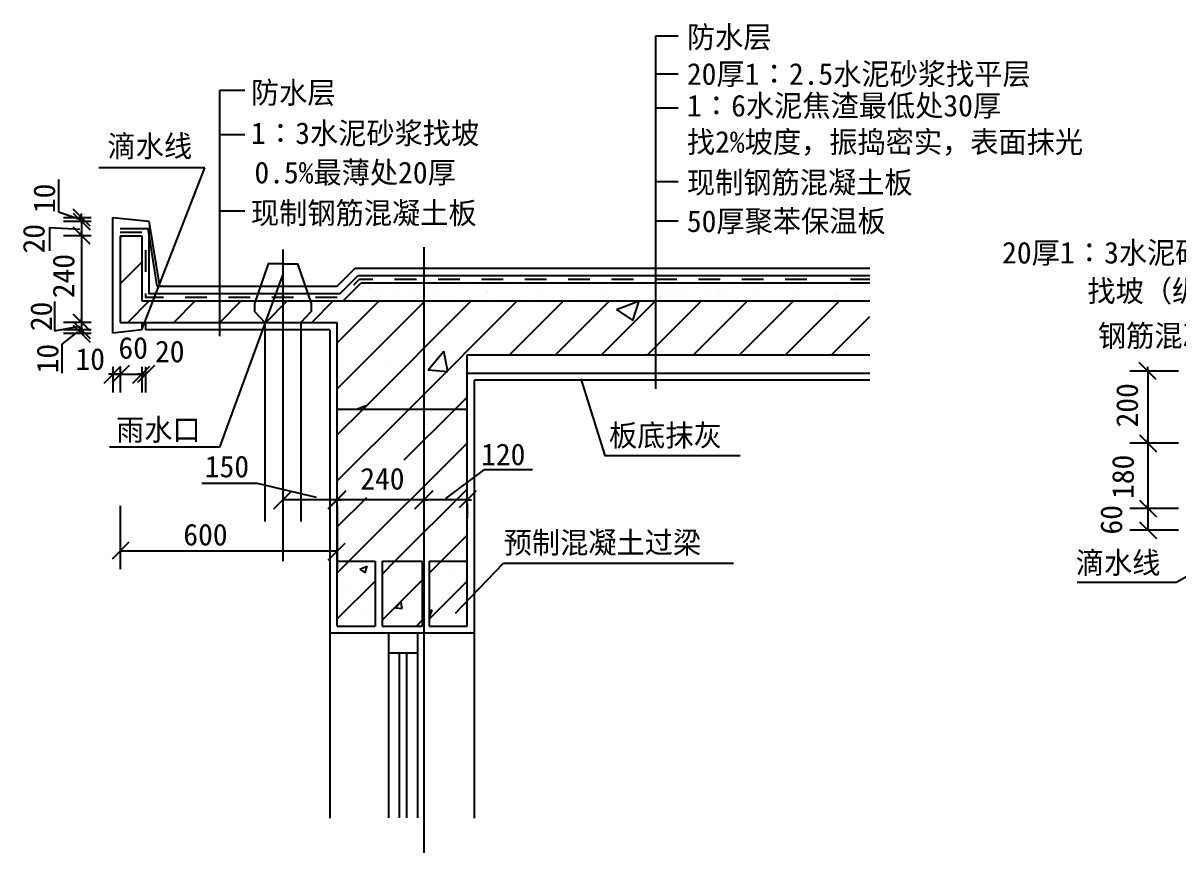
# Model space of a CAD drawing. Header units: metres. Extents: x -108 to 5385, y 1956 to 9038.
# Drawn here: x -108 to 3088, y 4664 to 6960 of the extents above; entities that cross this region are included whole.
import ezdxf

# ---------------------------------------------------------------- set-up
doc = ezdxf.new("R2010")
doc.units = ezdxf.units.M
for name, color, linetype in [('zz-1', 5, 'Continuous'), ('zz-10', 6, 'Continuous'), ('zz-2', 2, 'Continuous'), ('zz-3', 3, 'Continuous'), ('zz-5', 6, 'Continuous'), ('zz-6', 7, 'Continuous'), ('zz-7', 7, 'Continuous'), ('zz-8', 1, 'Continuous')]:
    doc.layers.add(name, color=color, linetype=linetype)

# ---------------------------------------------------------------- blocks, each defined once
blk = doc.blocks.new('X4')
for p, q in [((1770.62, 74.25), (1770.62, 74.25)), ((1793.43, 72.34), (1793.43, 72.34)), ((1800.8, 65.58), (1800.8, 65.58)), ((1878.66, 78.14), (1878.66, 78.14)), ((1937.73, 65.58), (1937.73, 65.58)), ((1955.85, 68.8), (1955.85, 68.8)), ((1970.25, 69.86), (1970.25, 69.86)), ((1983.36, 79.47), (1983.36, 79.47)), ((2024.58, 77.02), (2024.58, 77.02)), ((2045.4, 79.76), (2045.4, 79.76)), ((2077.92, 84.04), (2077.92, 84.04)), ((2085.69, 78.98), (2085.69, 78.98)), ((2115.91, 67.43), (2115.91, 67.43)), ((2193.72, 82.88), (2193.72, 82.88)), ((2298.42, 84.21), (2298.42, 84.21)), ((2400.75, 83.72), (2400.75, 83.72)), ((2508.78, 87.61), (2508.78, 87.61)), ((2728.3, 66.1), (2728.3, 66.1)), ((2760.82, 70.38), (2760.82, 70.38)), ((2815.16, 77.53), (2815.16, 77.53)), ((2835.98, 80.27), (2835.98, 80.27)), ((2868.49, 84.56), (2868.49, 84.56)), ((2888.48, 85.96), (2888.48, 85.96)), ((1754.91, 41.51), (1754.91, 41.51)), ((1809.24, 48.67), (1809.24, 48.67)), ((1827.09, 38.57), (1827.09, 38.57)), ((1830.06, 51.41), (1830.06, 51.41)), ((1862.58, 55.69), (1862.58, 55.69)), ((1916.91, 62.84), (1916.91, 62.84)), ((2037.45, 41.97), (2037.45, 41.97)), ((2123.28, 60.67), (2123.28, 60.67)), ((2142.15, 43.31), (2142.15, 43.31)), ((2244.48, 42.82), (2244.48, 42.82)), ((2278.32, 63.89), (2278.32, 63.89)), ((2296.01, 38.37), (2296.01, 38.37)), ((2352.51, 46.71), (2352.51, 46.71)), ((2420.58, 38.59), (2420.58, 38.59)), ((2438.38, 62.52), (2438.38, 62.52)), ((2445.76, 55.76), (2445.76, 55.76)), ((2457.22, 48.04), (2457.22, 48.04)), ((2545.15, 38.82), (2545.15, 38.82)), ((2545.48, 42.03), (2545.48, 42.03)), ((2559.54, 47.55), (2559.54, 47.55)), ((2599.81, 49.18), (2599.81, 49.18)), ((2600.8, 58.98), (2600.8, 58.98)), ((2620.63, 51.92), (2620.63, 51.92)), ((2653.15, 56.21), (2653.15, 56.21)), ((2667.58, 51.44), (2667.58, 51.44)), ((2669.71, 39.04), (2669.71, 39.04)), ((2707.48, 63.36), (2707.48, 63.36)), ((2760.86, 57.61), (2760.86, 57.61)), ((2768.23, 50.85), (2768.23, 50.85)), ((2772.28, 52.78), (2772.28, 52.78)), ((2794.28, 39.27), (2794.28, 39.27)), ((2874.6, 52.29), (2874.6, 52.29)), ((2918.84, 39.5), (2918.84, 39.5)), ((2923.27, 54.07), (2923.27, 54.07)), ((2982.64, 56.18), (2982.64, 56.18)), ((3043.41, 39.72), (3043.41, 39.72)), ((3083.33, 52.69), (3083.33, 52.69)), ((3087.34, 57.52), (3087.34, 57.52)), ((3090.71, 45.94), (3090.71, 45.94)), ((3167.97, 39.95), (3167.97, 39.95))]:
    blk.add_line(p, q)
blk = doc.blocks.new('_ArchTick')
at = {"color": 6, "linetype": 'ByBlock'}
blk.add_lwpolyline([(-0.41, -0.41), (0.37, 0.37)], dxfattribs=at)

msp = doc.modelspace()

# ---------------------------------------------------------------- linework, layer by layer
for p, q in [((-9.79, 6527.18), (-9.79, 6437.63)), ((-9.79, 6437.63), (51.29, 6416.08)), ((-34.99, 6394.06), (-34.99, 6329.57)), ((-34.99, 6394.06), (48.46, 6389.05)), ((160.57, 6365.71, 1), (166.51, 6371.65, 1)), ((160.57, 6238.44, 1), (220.57, 6298.44, 1)), ((-20.96, 6189.28), (-20.96, 6108.05)), ((181.07, 6131.65, 1), (241.07, 6191.65, 1)), ((308.35, 6131.65, 1), (368.35, 6191.65, 1)), ((435.63, 6131.65, 1), (495.63, 6191.65, 1)), ((562.91, 6131.65, 1), (622.91, 6191.65, 1)), ((690.19, 6131.65, 1), (750.19, 6191.65, 1)), ((760.57, 5947.48, 1), (1004.75, 6191.65, 1)), ((760.57, 6074.76, 1), (877.47, 6191.65, 1)), ((832.03, 5891.65, 1), (1132.03, 6191.65, 1)), ((959.31, 5891.65, 1), (1259.31, 6191.65, 1)), ((1236.59, 6041.65, 1), (1386.59, 6191.65, 1)), ((1363.86, 6041.65, 1), (1513.86, 6191.65, 1)), ((1491.14, 6041.65, 1), (1641.14, 6191.65, 1)), ((1532.71, 6167.3, 1), (1595.72, 6191.49, 1)), ((1577.48, 6137.1, 1), (1595.73, 6191.49, 1)), ((1618.42, 6041.65, 1), (1768.42, 6191.65, 1)), ((1745.7, 6041.65, 1), (1895.7, 6191.65, 1)), ((1872.98, 6041.65, 1), (2022.98, 6191.65, 1)), ((2000.26, 6041.65, 1), (2150.26, 6191.65, 1)), ((1469.99, 6150.81, 1), (1469.99, 6150.81, 1)), ((1532.71, 6167.3, 1), (1577.47, 6137.11, 1)), ((2094.49, 6155.65, 1), (2094.49, 6155.65, 1)), ((2127.54, 6041.65, 1), (2233.3, 6147.41, 1)), ((-20.96, 6108.05), (48.84, 6121.35)), ((-0.12, 6070.91), (43.55, 6105.4)), ((1430.48, 6108, 1), (1430.48, 6108, 1)), ((1002.54, 6083.33, 1), (1002.54, 6083.33, 1)), ((1526.09, 6080.82, 1), (1526.09, 6080.82, 1)), ((-0.12, 5991.07), (-0.12, 6070.91)), ((1012.13, 6000.16, 1), (1055.51, 6051.87, 1)), ((1065.92, 5995.46, 1), (1055.52, 6051.87, 1)), ((905.61, 6017.91, 1), (905.61, 6017.91, 1)), ((1052.77, 6012.62, 1), (1052.77, 6012.62, 1)), ((959.93, 6006.28, 1), (959.93, 6006.28, 1)), ((1012.13, 6000.16, 1), (1065.92, 5995.46, 1)), ((1086.59, 5891.65, 1), (1120.57, 5925.64, 1)), ((760.57, 5692.92, 1), (959.31, 5891.65, 1)), ((760.57, 5820.2, 1), (832.03, 5891.65, 1)), ((814.62, 5891.65, 1), (839.52, 5901.21, 1)), ((836.32, 5891.65, 1), (839.53, 5901.21, 1)), ((945.95, 5751.02, 1), (1086.59, 5891.65, 1)), ((793.86, 5471.65, 1), (1120.57, 5798.36, 1)), ((1165.59, 5723.47), (1059.46, 5643.92)), ((1300.31, 5723.47), (1165.59, 5723.47)), ((385.84, 5686.62), (539.56, 5686.62)), ((539.56, 5686.62), (701.95, 5648.04)), ((921.14, 5471.65, 1), (1120.57, 5671.09, 1)), ((760.57, 5565.64, 1), (841.9, 5646.97, 1)), ((1048.42, 5471.65, 1), (1120.57, 5543.81, 1)), ((760.57, 5438.36, 1), (793.86, 5471.65, 1)), ((833.41, 5468.21, 1), (833.41, 5468.21, 1)), ((885.57, 5436.09, 1), (921.14, 5471.65, 1)), ((1015.57, 5438.81, 1), (1048.42, 5471.65, 1)), ((790.63, 5444.32, 1), (790.63, 5444.32, 1)), ((822.58, 5448.69, 1), (843.59, 5456.76, 1)), ((822.58, 5448.69, 1), (837.51, 5438.63, 1)), ((837.51, 5438.63, 1), (843.59, 5456.76, 1)), ((887.29, 5450.88, 1), (887.29, 5450.88, 1)), ((904.25, 5459.28, 1), (904.25, 5459.28, 1)), ((760.57, 5311.09, 1), (865.57, 5416.09, 1)), ((791.47, 5407, 1), (791.47, 5407, 1)), ((885.57, 5308.81, 1), (995.57, 5418.81, 1)), ((1015.57, 5311.53, 1), (1120.57, 5416.53, 1)), ((1067.27, 5431.84, 1), (1067.27, 5431.84, 1)), ((951.62, 5400.24, 1), (951.62, 5400.24, 1)), ((959.18, 5385.01, 1), (959.18, 5385.01, 1)), ((983.79, 5389.46, 1), (983.79, 5389.46, 1)), ((1052.57, 5370.87, 1), (1052.57, 5370.87, 1)), ((1089.9, 5375.79, 1), (1089.9, 5375.79, 1)), ((1111.77, 5393.47, 1), (1111.77, 5393.47, 1)), ((784.22, 5354.98, 1), (784.22, 5354.98, 1)), ((825.33, 5340.96, 1), (825.33, 5340.96, 1)), ((829.76, 5368.34, 1), (829.76, 5368.34, 1)), ((921.82, 5342.02, 1), (936.29, 5359.25, 1)), ((921.82, 5342.02, 1), (939.76, 5340.45, 1)), ((939.76, 5340.45, 1), (936.29, 5359.25, 1)), ((980.18, 5291.65, 1), (995.57, 5307.7, 1)), ((1015.57, 5333.25, 1), (1022.66, 5335.97, 1)), ((1015.57, 5318.52, 1), (1016.58, 5317.84, 1)), ((1016.58, 5317.84, 1), (1022.66, 5335.97, 1))]:
    msp.add_line(p, q)
at = {"layer": 'zz-1'}
for p, q in [((159.96, 6371.36), (219.96, 6371.36)), ((159.96, 6371.36), (159.96, 6131.36)), ((219.96, 6371.36), (219.96, 6191.36)), ((219.96, 6191.36), (2232.68, 6191.36)), ((159.96, 6131.36), (759.96, 6131.36)), ((759.96, 5291.36), (759.96, 6131.36)), ((1119.96, 5291.36), (1119.96, 6041.36)), ((1119.96, 6041.36), (2232.68, 6041.36)), ((759.96, 5891.36), (1119.96, 5891.36)), ((759.96, 5471.36), (864.96, 5471.36)), ((864.96, 5471.36), (864.96, 5291.36)), ((884.96, 5471.36), (884.96, 5291.36)), ((884.96, 5471.36), (994.96, 5471.36)), ((994.96, 5471.36), (994.96, 5291.36)), ((1014.96, 5471.36), (1014.96, 5291.36)), ((1014.96, 5471.36), (1119.96, 5471.36)), ((759.96, 5291.36), (864.96, 5291.36)), ((884.96, 5291.36), (994.96, 5291.36)), ((1014.96, 5291.36), (1119.96, 5291.36))]:
    msp.add_line(p, q, dxfattribs=at)
at = {"layer": 'zz-10'}
for points in [[(159.96, 6391.36), (239.96, 6391.36), (239.96, 6211.36), (768.25, 6211.36), (818.25, 6261.36), (2232.68, 6261.36)], [(159.96, 6381.36), (219.96, 6381.36)], [(229.96, 6331.36), (229.96, 6271.36)], [(806.03, 6235), (822.39, 6251.36), (859.25, 6251.36)], [(919.25, 6251.36), (979.25, 6251.36)], [(1039.25, 6251.36), (1099.25, 6251.36)], [(1159.25, 6251.36), (1219.25, 6251.36)], [(1279.25, 6251.36), (1339.25, 6251.36)], [(1399.25, 6251.36), (1459.25, 6251.36)], [(1519.25, 6251.36), (1579.25, 6251.36)], [(1639.25, 6251.36), (1699.25, 6251.36)], [(1759.25, 6251.36), (1819.25, 6251.36)], [(1879.25, 6251.36), (1939.25, 6251.36)], [(1999.25, 6251.36), (2059.25, 6251.36)], [(2179.25, 6251.36), (2232.68, 6251.36)], [(229.96, 6211.36), (229.96, 6201.36), (279.96, 6201.36)], [(339.96, 6201.36), (399.96, 6201.36)], [(459.96, 6201.36), (519.96, 6201.36)], [(579.96, 6201.36), (639.96, 6201.36)], [(699.96, 6201.36), (759.96, 6201.36)]]:
    msp.add_lwpolyline(points, dxfattribs=at)
at = {"layer": 'zz-2'}
for p, q in [((902.04, 5271.36), (902.04, 4761.3)), ((982.04, 5271.36), (982.04, 4761.3)), ((902.04, 5217.06), (982.04, 5217.06)), ((932.04, 5217.06), (932.04, 4761.3)), ((952.04, 5217.06), (952.04, 4761.3))]:
    msp.add_line(p, q, dxfattribs=at)
at = {"layer": 'zz-3'}
for p, q in [((1641.17, 6924.4), (1703.56, 6924.4)), ((1641.17, 5947.54), (1641.17, 6924.4)), ((1641.17, 6818.74), (1703.56, 6818.74)), ((435.67, 6773.91), (504.99, 6773.91)), ((435.67, 6093.02), (435.67, 6773.91)), ((1641.17, 6725.16), (1703.56, 6725.16)), ((435.67, 6651.21), (504.99, 6651.21)), ((394.2, 6558.92), (101.42, 6558.92)), ((219.96, 6111.36), (394.2, 6558.92)), ((1641.17, 6521.47), (1703.56, 6521.47)), ((53.83, 6420.93), (53.83, 6432.93)), ((435.67, 6440.17), (504.99, 6440.17)), ((79.96, 6420.93), (3.83, 6420.93)), ((79.96, 6410.93), (3.83, 6410.93)), ((53.83, 6420.93), (53.83, 6410.93)), ((53.83, 6410.93), (53.83, 6112.22)), ((1641.17, 6412.38), (1703.56, 6412.38)), ((79.96, 6370.93), (3.83, 6370.93)), ((53.83, 6370.93), (53.83, 6382.93)), ((53.83, 6370.93), (53.83, 6130.93)), ((609.35, 6262.46), (435.38, 5785.91)), ((53.83, 6130.93), (53.83, 6142.93)), ((79.96, 6130.93), (3.83, 6130.93)), ((79.96, 6130.93), (3.83, 6130.93)), ((79.96, 6110.93), (3.83, 6110.93)), ((79.96, 6110.93), (3.83, 6110.93)), ((53.83, 6130.93), (53.83, 6110.93)), ((53.83, 6110.93), (53.83, 6122.93)), ((53.83, 6110.93), (53.83, 6100.93)), ((79.96, 6100.93), (3.83, 6100.93)), ((140.4, 6008.71), (140.4, 5937.87)), ((160.4, 6008.71), (160.4, 5937.87)), ((160.4, 6008.71), (160.4, 5937.87)), ((220.4, 6008.71), (220.4, 5937.87)), ((220.4, 6008.71), (220.4, 5937.87)), ((230.4, 6008.71), (230.4, 5937.87)), ((3001.78, 5997.02), (3001.78, 6009.02)), ((140.4, 5987.87), (128.4, 5987.87)), ((140.4, 5987.87), (160.4, 5987.87)), ((160.4, 5987.87), (148.4, 5987.87)), ((160.4, 5987.87), (220.4, 5987.87)), ((220.4, 5987.87), (208.4, 5987.87)), ((220.4, 5987.87), (230.4, 5987.87)), ((3086.2, 5997.02), (2951.78, 5997.02)), ((3001.78, 5997.02), (3001.78, 5797.02)), ((435.38, 5785.91), (131.14, 5785.91)), ((3086.2, 5797.02), (2951.78, 5797.02)), ((3086.2, 5797.02), (2951.78, 5797.02)), ((3001.78, 5797.02), (3001.78, 5809.02)), ((3001.78, 5797.02), (3001.78, 5617.02)), ((759.83, 5640.56), (609.83, 5640.56)), ((999.83, 5640.56), (657.07, 5640.56)), ((999.83, 5640.56), (759.83, 5640.56)), ((759.83, 5640.56), (771.83, 5640.56)), ((999.83, 5640.56), (1011.83, 5640.56)), ((1119.83, 5640.56), (999.83, 5640.56)), ((999.83, 5630.74), (999.83, 5590.56)), ((1119.83, 5640.56), (1131.83, 5640.56)), ((1119.83, 5630.74), (1119.83, 5590.56)), ((3001.78, 5617.02), (3001.78, 5629.02)), ((159.95, 5623.73), (159.95, 5448.52)), ((759.95, 5623.73), (759.95, 5448.52)), ((3086.2, 5617.02), (2951.78, 5617.02)), ((3086.2, 5617.02), (2951.78, 5617.02)), ((3001.78, 5617.02), (3001.78, 5557.02)), ((3086.2, 5557.02), (2951.78, 5557.02)), ((3312.96, 5546.55), (3080.81, 5412.04)), ((759.95, 5498.52), (159.95, 5498.52)), ((1087.94, 5327.32), (1220.18, 5465.63)), ((1220.18, 5465.63), (1856.3, 5465.63)), ((3080.81, 5412.04), (2806.27, 5412.04))]:
    msp.add_line(p, q, dxfattribs=at)
for points in [[(609.96, 6293.88), (569.37, 6293.88), (531.64, 6183.9), (531.64, 6161.9), (559.96, 6131.36), (559.96, 5580.56)], [(609.96, 6293.88), (650.56, 6293.88), (688.29, 6183.9), (688.29, 6161.9), (659.96, 6131.36), (659.96, 5580.56)], [(1433.89, 5975.46), (1500.29, 5763.72), (1874.19, 5763.72)]]:
    msp.add_lwpolyline(points, dxfattribs=at)
at = {"layer": 'zz-5'}
for p, q in [((139.96, 6421.36), (239.96, 6411.36)), ((139.96, 6101.36), (139.96, 6421.36)), ((239.96, 6411.36), (268.75, 6231.36)), ((219.96, 6111.36), (139.96, 6101.36)), ((219.96, 6131.36), (219.96, 6111.36)), ((229.96, 6131.36), (229.96, 6111.36)), ((739.96, 6111.36), (229.96, 6111.36)), ((739.96, 6111.36), (739.96, 4760.15)), ((2232.68, 5971.36), (1139.96, 5971.36)), ((1139.96, 4760.15), (1139.96, 5971.36)), ((1139.96, 5271.36), (739.96, 5271.36))]:
    msp.add_line(p, q, dxfattribs=at)
at = {"layer": 'zz-7'}
for p, q in [((162.34, 6391.36), (236.59, 6391.36)), ((236.59, 6391.36), (262.11, 6231.36)), ((759.96, 6231.36), (809.96, 6281.36)), ((809.96, 6281.36), (2232.68, 6281.36)), ((776.53, 6191.36), (826.53, 6241.36)), ((826.53, 6241.36), (2232.68, 6241.36)), ((262.11, 6231.36), (759.96, 6231.36)), ((1119.96, 5991.36), (2232.68, 5991.36))]:
    msp.add_line(p, q, dxfattribs=at)
at = {"layer": 'zz-8'}
for p, q in [((609.96, 6333.05), (609.96, 5471.36)), ((999.96, 6339.98), (999.96, 4663.92))]:
    msp.add_line(p, q, dxfattribs=at)

# ---------------------------------------------------------------- block references
at = {"layer": 'zz-3', "xscale": 60, "yscale": 60, "zscale": 60}
for p, rotation in [((53.83, 6420.93), 270), ((53.83, 6410.93), 90), ((53.83, 6370.93), 270), ((53.83, 6130.93), 270), ((53.83, 6110.93), 90), ((53.83, 6100.93), 90), ((160.4, 5987.87), 180), ((230.4, 5987.87), 180), ((3001.78, 5997.02), 270), ((3001.78, 5797.02), 90), ((759.83, 5640.56), 180), ((999.83, 5640.56), 180), ((1119.83, 5640.56), 180), ((3001.78, 5617.02), 90), ((3001.78, 5557.02), 90), ((159.95, 5498.52), 180)]:
    msp.add_blockref('_ArchTick', p, dxfattribs=dict(at, rotation=rotation))
for p in [(140.4, 5987.87), (220.4, 5987.87), (609.83, 5640.56), (759.83, 5640.56), (999.83, 5640.56), (759.95, 5498.52)]:
    msp.add_blockref('_ArchTick', p, dxfattribs=at)
at = {"layer": 'zz-7'}
msp.add_blockref('X4', (-946.24, 6153.17), dxfattribs=at)

# ---------------------------------------------------------------- texts
for s, p in [('10', (-19.65, 6433.82)), ('20', (-48.68, 6322.19)), ('240', (33.6, 6198.47)), ('20', (-28.17, 6107.27)), ('10', (-10.63, 5990.47)), ('200', (2974.32, 5840.93)), ('180', (2962.82, 5643.1)), ('60', (2930.63, 5544.61))]:
    msp.add_text(s, height=60, rotation=90).set_placement(p)
for s, p in [('60', (155.51, 6031.1)), ('20', (256.69, 6021.1)), ('10', (36.71, 6000.23)), ('120', (1158.29, 5736.43)), ('150', (394.3, 5702.89, -1)), ('240', (824.04, 5669.12)), ('600', (334.92, 5514.43))]:
    msp.add_text(s, height=60).set_placement(p)
at = {"layer": 'zz-6'}
for s, p in [('防水层', (1727.28, 6890.92)), ('20厚1∶2.5水泥砂浆找平层', (1727.28, 6788.83)), ('防水层', (521.91, 6737.19)), ('1∶6水泥焦渣最低处30厚', (1727.28, 6701.16)), ('1∶3水泥砂浆找坡', (521.91, 6625)), ('滴水线', (125.35, 6589.08)), ('找2%坡度，振捣密实，表面抹光', (1727.28, 6600.85)), ('0.5%最薄处20厚', (531.55, 6516.2)), ('现制钢筋混凝土板', (1727.28, 6488.73)), ('现制钢筋混凝土板', (521.91, 6404.11)), ('50厚聚苯保温板', (1727.28, 6381.65)), ('20厚1∶3水泥砂浆抹面', (2598.85, 6294.47)), ('找坡（纵坡1%）', (2834.69, 6188.45)), ('钢筋混凝土挑檐', (2863.82, 6064.57)), ('雨水口', (148.83, 5804.8)), ('板底抹灰', (1511.87, 5788.99)), ('预制混凝土过梁', (1220.74, 5492.28)), ('滴水线', (2802.57, 5436.7))]:
    msp.add_text(s, height=60, dxfattribs=at).set_placement(p)

doc.saveas('drawing.dxf')
